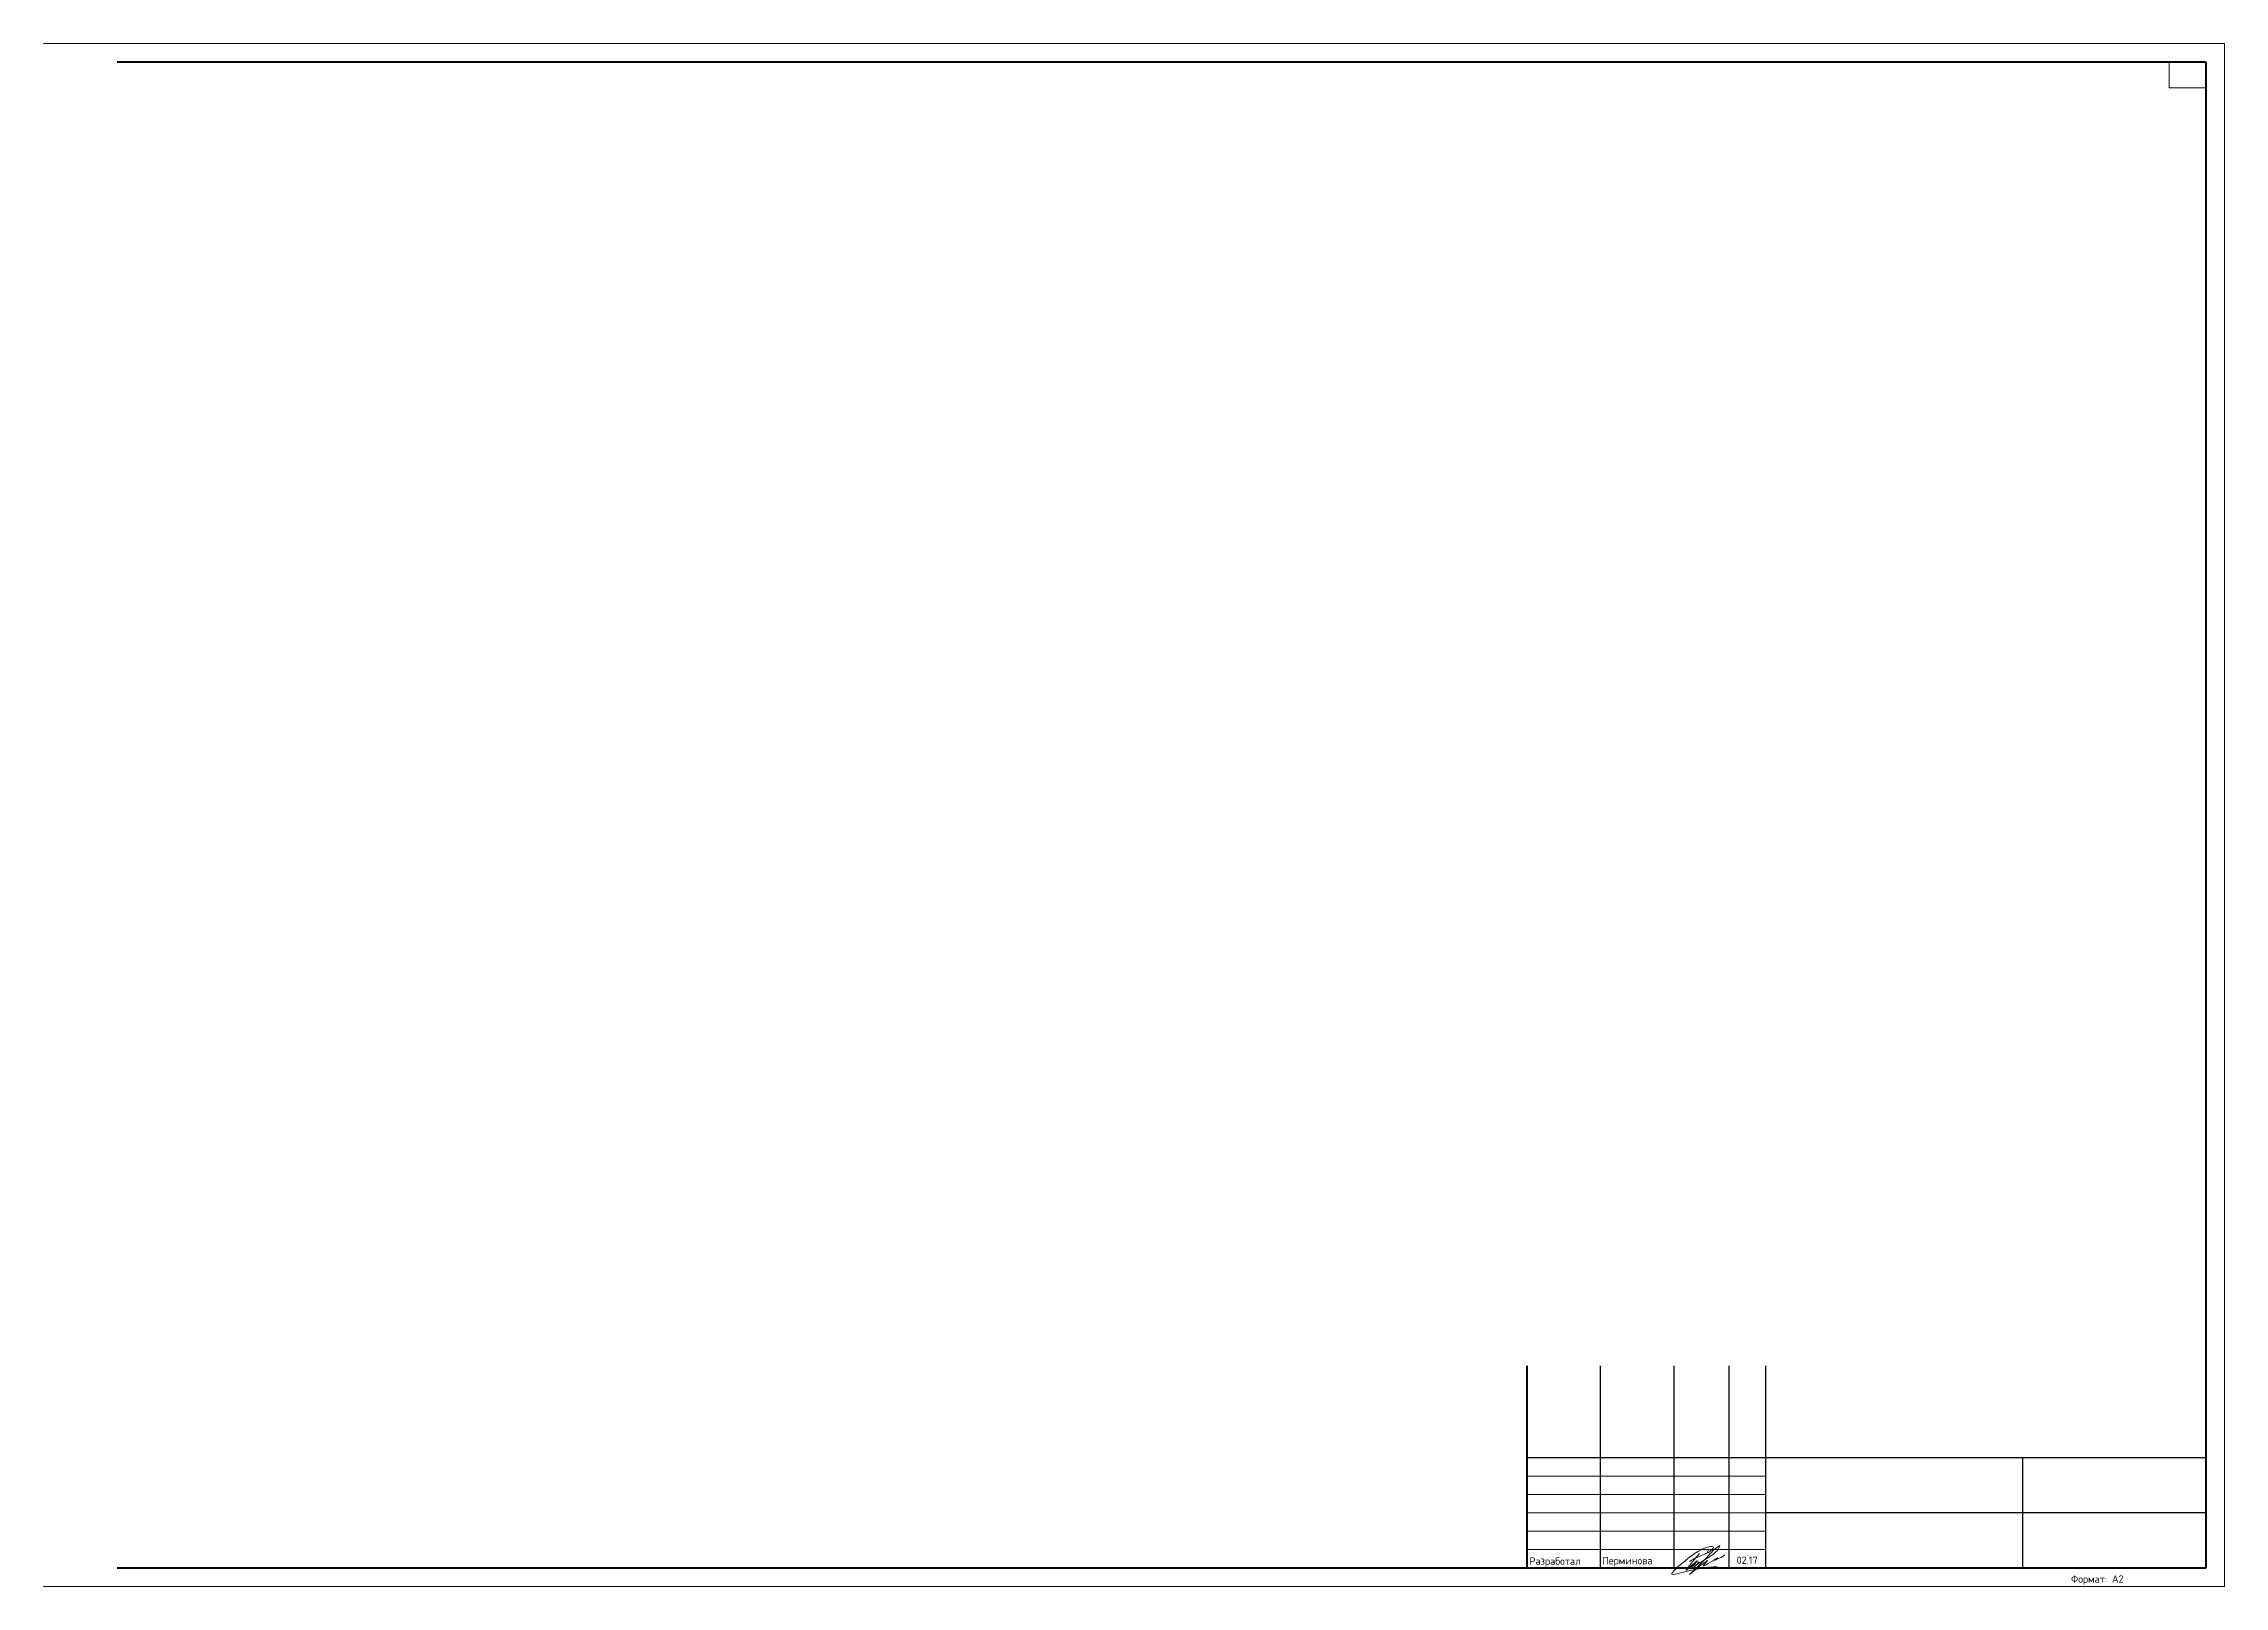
# Paper-space layout 'Layout1' of a CAD drawing. Header units: millimetres. Extents: x 0 to 594, y 0 to 420.
import ezdxf

# ---------------------------------------------------------------- set-up
doc = ezdxf.new("R2010")
doc.units = ezdxf.units.MM
for name, color, linetype, lineweight in [('A-ANNO-NOTE', 131, 'Continuous', 9), ('G-ANNO-TTLB', 6, 'Continuous', 9), ('G-ANNO-TTLB-MEDM', 33, 'Continuous', 25), ('G-ANNO-TTLB-THIN', 151, 'Continuous', 9), ('G-ANNO-TTLB-WIDE', 214, 'Continuous', 50)]:
    doc.layers.add(name, color=color, linetype=linetype, lineweight=lineweight)
doc.styles.add('ISOCPEUR_4', font='isocpeur.ttf', dxfattribs={"height": 2})

psp = doc.layouts.get("Layout1")

# ---------------------------------------------------------------- linework, layer by layer
at = {"layer": 'A-ANNO-NOTE'}
for points, knots in [([(453.59, 10.14), (452.53, 8.38), (455.11, 10.47), (454.67, 11.02), (451.1, 10.51), (441.51, 2.27), (444.63, 3.54), (452.83, 5.26), (455.88, 5.42)], [0, 0, 0, 0, 0.007152, 0.016125, 0.036055, 0.0591188, 0.0877899, 0.105189, 0.105189, 0.105189, 0.105189]), ([(451.01, 8.94), (446.33, 3.29), (447.47, 4.51), (451.19, 7.63), (450.11, 6.52), (448.47, 4.76)], [0, 0, 0, 0, 0.0162998, 0.02579543, 0.03615167, 0.03615167, 0.03615167, 0.03615167]), ([(450.95, 6.64), (449.78, 5.38), (449.49, 5.28), (449.55, 5.51), (452.62, 7.35), (455.94, 9.35), (456.63, 11.19), (456.49, 11.12), (455.09, 10.21), (452.43, 7.15), (448.35, 3.3), (448.22, 3.12), (448.67, 3.5), (451.03, 5.55), (454.74, 8.24), (449.65, 3.66), (458.26, 9.32), (453.61, 6.18), (457.61, 8.24), (457.97, 8.6)], [0, 0, 0, 0, 0.0026581, 0.0075201, 0.016563, 0.0276444, 0.0346927, 0.0391623, 0.0460808, 0.0594054, 0.0710242, 0.0785719, 0.0832042, 0.0929603, 0.1100722, 0.1356157, 0.1623648, 0.1863515, 0.1988258, 0.1988258, 0.1988258, 0.1988258])]:
    psp.add_open_spline(points, degree=3, knots=knots, dxfattribs=at)
psp.add_open_spline([(448.34, 6.76), (448.55, 7.13), (452.99, 9.01)], degree=2, dxfattribs=at)
at = {"layer": 'G-ANNO-TTLB'}
for p, q in [((0, 420), (594, 420)), ((594, 420), (594, 0)), ((579, 415), (579, 408)), ((579, 408), (589, 408)), ((594, 0), (0, 0))]:
    psp.add_line(p, q, dxfattribs=at)
at = {"layer": 'G-ANNO-TTLB-MEDM'}
for p, q in [((424, 60), (424, 5)), ((444, 60), (444, 5)), ((459, 60), (459, 5)), ((469, 60), (469, 5)), ((589, 35), (404, 35)), ((539, 35), (539, 5)), ((589, 20), (469, 20))]:
    psp.add_line(p, q, dxfattribs=at)
at = {"layer": 'G-ANNO-TTLB-THIN'}
for p, q in [((469, 30), (404, 30)), ((469, 25), (404, 25)), ((469, 20), (404, 20)), ((469, 15), (404, 15)), ((469, 10), (404, 10))]:
    psp.add_line(p, q, dxfattribs=at)
at = {"layer": 'G-ANNO-TTLB-WIDE'}
for p, q in [((589, 415), (20, 415)), ((589, 5), (589, 415)), ((404, 60), (404, 5)), ((20, 5), (589, 5))]:
    psp.add_line(p, q, dxfattribs=at)

# ---------------------------------------------------------------- texts
at = {"layer": 'G-ANNO-TTLB', "char_height": 2, "attachment_point": 1, "style": 'ISOCPEUR_4'}
for s, insert, width in [('Разработал', (404.69, 7.88), 18.9198), ('Перминова', (424.56, 8), 16.5949)]:
    psp.add_mtext(s, dxfattribs=dict(at, insert=insert, width=width))
at = {"layer": 'G-ANNO-TTLB', "insert": (552.23, 3), "char_height": 2, "width": 17.7119, "attachment_point": 1, "line_spacing_factor": 1.149209, "style": 'ISOCPEUR_4'}
psp.add_mtext('Формат: А2', dxfattribs=at)

# ---------------------------------------------------------------- next in the draw order: texts
at = {"layer": 'G-ANNO-TTLB', "insert": (464.01, 8.13), "char_height": 2, "width": 6.9318, "attachment_point": 2, "line_spacing_factor": 1.149209, "style": 'ISOCPEUR_4', "bg_fill": 3, "box_fill_scale": 1.25, "bg_fill_color": 256, "bg_fill_true_color": 13158600, "bg_fill_transparency": 0}
psp.add_mtext('02.17', dxfattribs=at)

doc.saveas('drawing.dxf')
